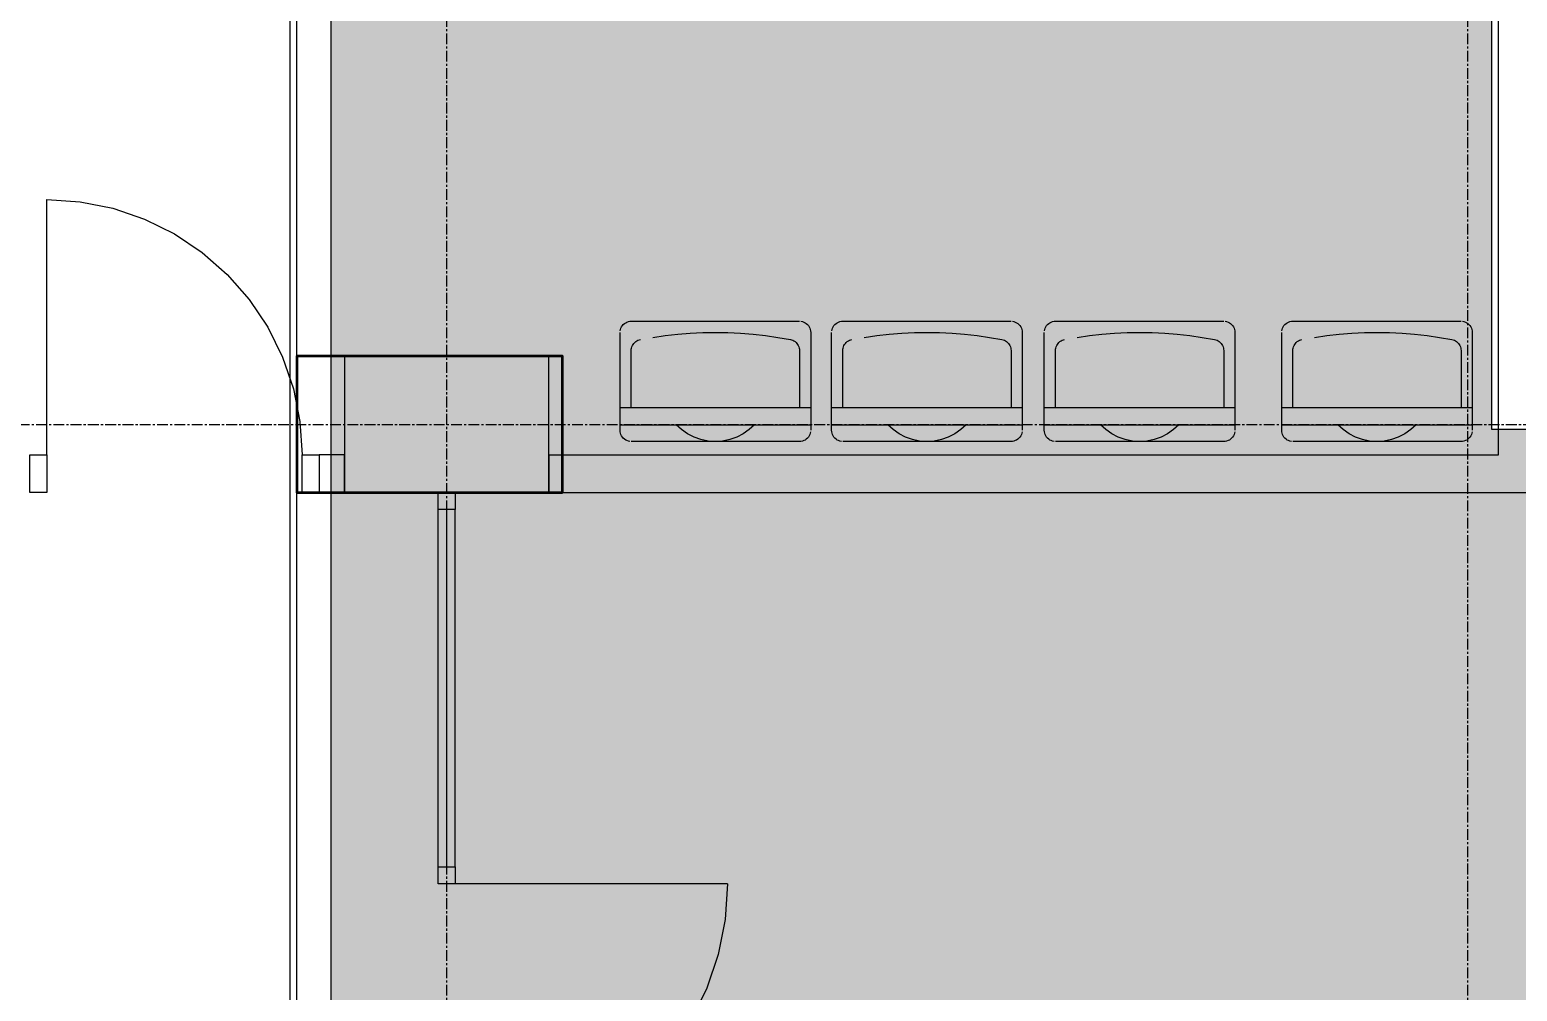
# Model space of a CAD drawing. Header units: millimetres. Extents: x -49883 to 118742, y -18440 to 67826.
# Drawn here: x 32242 to 36612, y 39611 to 42435 of the extents above; entities that cross this region are included whole.
import ezdxf

# ---------------------------------------------------------------- set-up
doc = ezdxf.new("R2010")
doc.units = ezdxf.units.MM
doc.linetypes.add('PCENTRE', pattern=[50.8, 31.75, -6.35, 6.35, -6.35])
doc.linetypes.add('PCENTRE2', pattern=[28.575, 19.05, -3.175, 3.175, -3.175])
for name, color, linetype in [('Boundaries_and_building_grids', 140, 'PCENTRE2'), ('Fourth Floor - Hatch', 1, 'Continuous'), ('Fourth Floor - Roofs', 2, 'Continuous'), ('Fourth Floor - Structural Members', 5, 'Continuous'), ('Third Floor - Doors Windows and Openings', 1, 'Continuous'), ('Third Floor - Multi-View Blocks', 7, 'Continuous'), ('Third Floor - Structural Members', 5, 'Continuous'), ('Third Floor - Walls', 3, 'Continuous')]:
    doc.layers.add(name, color=color, linetype=linetype)

msp = doc.modelspace()

# ---------------------------------------------------------------- hatches: boundary and pattern name
at = {"layer": 'Fourth Floor - Hatch', "linetype": 'Continuous'}
h = msp.add_hatch(dxfattribs=at)
h.set_pattern_fill('ANGLE', color=61, scale=45, style=0)
h.set_pattern_definition([(0, (0, 0), (0, 314.325), [228.6, -85.725]), (90, (0, 0), (-314.325, 2e-14), [228.6, -85.725])])
h.paths.add_polyline_path([(33617.2, 65175.7), (45317.2, 65175.7), (45317.2, 36985.7), (33617.2, 36985.7), (33617.2, 37025.7), (33127.2, 37025.7), (33127.2, 42525.7), (33617.2, 42525.7)])
h.paths.add_polyline_path([(36537.2, 44490.7), (38297.2, 44490.7), (38297.2, 41260.7), (36537.2, 41260.7)])

# ---------------------------------------------------------------- linework, layer by layer
at = {"layer": 'Boundaries_and_building_grids', "color": 140, "linetype": 'PCENTRE', "lineweight": -3}
for p, q in [((33467.2, -6274.3), (33467.2, 67825.7)), ((36467.2, -6274.3), (36467.2, 67825.7)), ((-49882.8, 41275.7), (47817.2, 41275.7))]:
    msp.add_line(p, q, dxfattribs=at)
at = {"layer": 'Fourth Floor - Roofs', "color": 1, "linetype": 'Continuous', "lineweight": -3}
for p, q in [((36537.2, 41260.7, 13800), (36537.2, 44490.7, 13800)), ((33007.2, 36735.7, 13800), (33007.2, 42815.7, 13800)), ((33027.2, 36885.7, 13800), (33027.2, 42675.7, 13800)), ((33127.2, 42575.7, 13800), (33127.2, 36985.7, 13800)), ((38297.2, 41260.7, 13800), (36537.2, 41260.7, 13800))]:
    msp.add_line(p, q, dxfattribs=at)
at = {"layer": 'Fourth Floor - Structural Members', "color": 8, "linetype": 'Continuous', "lineweight": 50, "elevation": 13800}
msp.add_lwpolyline([(33807.2, 41075.7), (33807.2, 41475.7), (33027.2, 41475.7), (33027.2, 41075.7), (33807.2, 41075.7)], dxfattribs=at)
at = {"layer": 'Third Floor - Doors Windows and Openings'}
for p, q in [((32292.2, 41935.7, 10350), (32390.1, 41929.3, 10350)), ((32390.1, 41929.3, 10350), (32486.3, 41910.2, 10350)), ((32486.3, 41910.2, 10350), (32579.2, 41878.6, 10350)), ((32579.2, 41878.6, 10350), (32667.2, 41835.2, 10350)), ((32667.2, 41835.2, 10350), (32748.8, 41780.7, 10350)), ((32748.8, 41780.7, 10350), (32822.5, 41716.1, 10350)), ((32822.5, 41716.1, 10350), (32887.2, 41642.3, 10350)), ((32887.2, 41642.3, 10350), (32941.7, 41560.7, 10350)), ((32941.7, 41560.7, 10350), (32985.1, 41472.7, 10350)), ((32985.1, 41472.7, 10350), (33016.6, 41379.8, 10350)), ((33016.6, 41379.8, 10350), (33035.8, 41283.6, 10350)), ((33035.8, 41283.6, 10350), (33042.2, 41185.7, 10350)), ((34292.2, 39925.7, 10350), (34285.4, 39821.3, 10350)), ((34285.4, 39821.3, 10350), (34264.9, 39718.7, 10350)), ((34264.9, 39718.7, 10350), (34231.3, 39619.6, 10350)), ((34231.3, 39619.6, 10350), (34185, 39525.7, 10350))]:
    msp.add_line(p, q, dxfattribs=at)
at = {"layer": 'Third Floor - Doors Windows and Openings', "linetype": 'Continuous'}
for p, q in [((32292.2, 41185.7, 10350), (32292.2, 41935.7, 10350)), ((33442.2, 39975.7, 10350), (33442.2, 41025.7, 10350)), ((33467.2, 39975.7, 10350), (33467.2, 41025.7, 10350)), ((33492.2, 39975.7, 10350), (33492.2, 41025.7, 10350)), ((34292.2, 39925.7, 10350), (33492.2, 39925.7, 10350))]:
    msp.add_line(p, q, dxfattribs=at)
at = {"layer": 'Third Floor - Doors Windows and Openings', "linetype": 'Continuous', "elevation": 10350}
for points in [[(32242.2, 41075.7), (32242.2, 41185.7), (32292.2, 41185.7), (32292.2, 41075.7), (32242.2, 41075.7)], [(33042.2, 41075.7), (33042.2, 41185.7), (33092.2, 41185.7), (33092.2, 41075.7), (33042.2, 41075.7)], [(33442.2, 41025.7), (33442.2, 41075.7), (33492.2, 41075.7), (33492.2, 41025.7), (33442.2, 41025.7)], [(33442.2, 39925.7), (33442.2, 39975.7), (33492.2, 39975.7), (33492.2, 39925.7), (33442.2, 39925.7)]]:
    msp.add_lwpolyline(points, dxfattribs=at)
at = {"layer": 'Third Floor - Multi-View Blocks'}
for p, q in [((33978.9, 41558.3, 10350), (33980.8, 41562.1, 10350)), ((33980.8, 41562.1, 10350), (33983.2, 41565.7, 10350)), ((33983.2, 41565.7, 10350), (33986, 41569, 10350)), ((33986, 41569, 10350), (33989.3, 41571.8, 10350)), ((33989.3, 41571.8, 10350), (33992.9, 41574.2, 10350)), ((33992.9, 41574.2, 10350), (33996.7, 41576.1, 10350)), ((33996.7, 41576.1, 10350), (34000.8, 41577.5, 10350)), ((34000.8, 41577.5, 10350), (34005, 41578.3, 10350)), ((34005, 41578.3, 10350), (34009.3, 41578.6, 10350)), ((34507.7, 41578.3, 10350), (34512, 41577.5, 10350)), ((34512, 41577.5, 10350), (34516, 41576.1, 10350)), ((34516, 41576.1, 10350), (34519.9, 41574.2, 10350)), ((34519.9, 41574.2, 10350), (34523.5, 41571.8, 10350)), ((34523.5, 41571.8, 10350), (34526.7, 41569, 10350)), ((34526.7, 41569, 10350), (34529.6, 41565.7, 10350)), ((34529.6, 41565.7, 10350), (34532, 41562.1, 10350)), ((34532, 41562.1, 10350), (34533.9, 41558.3, 10350)), ((34600.5, 41558.3, 10350), (34602.4, 41562.1, 10350)), ((34602.4, 41562.1, 10350), (34604.8, 41565.7, 10350)), ((34604.8, 41565.7, 10350), (34607.6, 41569, 10350)), ((34607.6, 41569, 10350), (34610.9, 41571.8, 10350)), ((34610.9, 41571.8, 10350), (34614.4, 41574.2, 10350)), ((34614.4, 41574.2, 10350), (34618.3, 41576.1, 10350)), ((34618.3, 41576.1, 10350), (34622.4, 41577.5, 10350)), ((34622.4, 41577.5, 10350), (34626.6, 41578.3, 10350)), ((34626.6, 41578.3, 10350), (34630.9, 41578.6, 10350)), ((35129.3, 41578.3, 10350), (35133.6, 41577.5, 10350)), ((35133.6, 41577.5, 10350), (35137.6, 41576.1, 10350)), ((35137.6, 41576.1, 10350), (35141.5, 41574.2, 10350)), ((35141.5, 41574.2, 10350), (35145.1, 41571.8, 10350)), ((35145.1, 41571.8, 10350), (35148.3, 41569, 10350)), ((35148.3, 41569, 10350), (35151.2, 41565.7, 10350)), ((35151.2, 41565.7, 10350), (35153.6, 41562.1, 10350)), ((35153.6, 41562.1, 10350), (35155.5, 41558.3, 10350)), ((35225.4, 41558.3, 10350), (35227.3, 41562.1, 10350)), ((35227.3, 41562.1, 10350), (35229.7, 41565.7, 10350)), ((35229.7, 41565.7, 10350), (35232.5, 41569, 10350)), ((35232.5, 41569, 10350), (35235.7, 41571.8, 10350)), ((35235.7, 41571.8, 10350), (35239.3, 41574.2, 10350)), ((35239.3, 41574.2, 10350), (35243.2, 41576.1, 10350)), ((35243.2, 41576.1, 10350), (35247.3, 41577.5, 10350)), ((35247.3, 41577.5, 10350), (35251.5, 41578.3, 10350)), ((35251.5, 41578.3, 10350), (35255.8, 41578.6, 10350)), ((35754.2, 41578.3, 10350), (35758.4, 41577.5, 10350)), ((35758.4, 41577.5, 10350), (35762.5, 41576.1, 10350)), ((35762.5, 41576.1, 10350), (35766.4, 41574.2, 10350)), ((35766.4, 41574.2, 10350), (35770, 41571.8, 10350)), ((35770, 41571.8, 10350), (35773.2, 41569, 10350)), ((35773.2, 41569, 10350), (35776, 41565.7, 10350)), ((35776, 41565.7, 10350), (35778.4, 41562.1, 10350)), ((35778.4, 41562.1, 10350), (35780.3, 41558.3, 10350)), ((35922.6, 41558.3, 10350), (35924.5, 41562.1, 10350)), ((35924.5, 41562.1, 10350), (35926.9, 41565.7, 10350)), ((35926.9, 41565.7, 10350), (35929.7, 41569, 10350)), ((35929.7, 41569, 10350), (35933, 41571.8, 10350)), ((35933, 41571.8, 10350), (35936.5, 41574.2, 10350)), ((35936.5, 41574.2, 10350), (35940.4, 41576.1, 10350)), ((35940.4, 41576.1, 10350), (35944.5, 41577.5, 10350)), ((35944.5, 41577.5, 10350), (35948.7, 41578.3, 10350)), ((35948.7, 41578.3, 10350), (35953, 41578.6, 10350)), ((36451.4, 41578.3, 10350), (36455.7, 41577.5, 10350)), ((36455.7, 41577.5, 10350), (36459.7, 41576.1, 10350)), ((36459.7, 41576.1, 10350), (36463.6, 41574.2, 10350)), ((36463.6, 41574.2, 10350), (36467.2, 41571.8, 10350)), ((36467.2, 41571.8, 10350), (36470.4, 41569, 10350)), ((36470.4, 41569, 10350), (36473.3, 41565.7, 10350)), ((36473.3, 41565.7, 10350), (36475.7, 41562.1, 10350)), ((36475.7, 41562.1, 10350), (36477.6, 41558.3, 10350)), ((33976.7, 41550, 10350), (33977.5, 41554.2, 10350)), ((33977.5, 41554.2, 10350), (33978.9, 41558.3, 10350)), ((34016.9, 41513.4, 10350), (34019.5, 41516.2, 10350)), ((34019.5, 41516.2, 10350), (34022.3, 41518.6, 10350)), ((34022.3, 41518.6, 10350), (34025.5, 41520.8, 10350)), ((34025.5, 41520.8, 10350), (34028.8, 41522.5, 10350)), ((34028.8, 41522.5, 10350), (34032.4, 41523.8, 10350)), ((34032.4, 41523.8, 10350), (34036.1, 41524.8, 10350)), ((34072.4, 41531.1, 10350), (34109, 41536.4, 10350)), ((34109, 41536.4, 10350), (34145.7, 41540.4, 10350)), ((34145.7, 41540.4, 10350), (34182.6, 41543.3, 10350)), ((34182.6, 41543.3, 10350), (34219.4, 41545.1, 10350)), ((34219.4, 41545.1, 10350), (34256.4, 41545.7, 10350)), ((34256.4, 41545.7, 10350), (34293.3, 41545.1, 10350)), ((34293.3, 41545.1, 10350), (34330.2, 41543.3, 10350)), ((34330.2, 41543.3, 10350), (34367, 41540.4, 10350)), ((34367, 41540.4, 10350), (34403.7, 41536.4, 10350)), ((34403.7, 41536.4, 10350), (34440.3, 41531.1, 10350)), ((34440.3, 41531.1, 10350), (34476.7, 41524.8, 10350)), ((34476.7, 41524.8, 10350), (34480.4, 41523.8, 10350)), ((34480.4, 41523.8, 10350), (34483.9, 41522.5, 10350)), ((34483.9, 41522.5, 10350), (34487.3, 41520.8, 10350)), ((34487.3, 41520.8, 10350), (34490.4, 41518.6, 10350)), ((34490.4, 41518.6, 10350), (34493.3, 41516.2, 10350)), ((34493.3, 41516.2, 10350), (34495.9, 41513.4, 10350)), ((34533.9, 41558.3, 10350), (34535.3, 41554.2, 10350)), ((34535.3, 41554.2, 10350), (34536.1, 41550, 10350)), ((34536.1, 41550, 10350), (34536.4, 41545.7, 10350)), ((34598.2, 41550, 10350), (34599.1, 41554.2, 10350)), ((34599.1, 41554.2, 10350), (34600.5, 41558.3, 10350)), ((34638.5, 41513.4, 10350), (34641, 41516.2, 10350)), ((34641, 41516.2, 10350), (34643.9, 41518.6, 10350)), ((34643.9, 41518.6, 10350), (34647.1, 41520.8, 10350)), ((34647.1, 41520.8, 10350), (34650.4, 41522.5, 10350)), ((34650.4, 41522.5, 10350), (34654, 41523.8, 10350)), ((34654, 41523.8, 10350), (34657.7, 41524.8, 10350)), ((34694, 41531.1, 10350), (34730.6, 41536.4, 10350)), ((34730.6, 41536.4, 10350), (34767.3, 41540.4, 10350)), ((34767.3, 41540.4, 10350), (34804.1, 41543.3, 10350)), ((34804.1, 41543.3, 10350), (34841, 41545.1, 10350)), ((34841, 41545.1, 10350), (34878, 41545.7, 10350)), ((34878, 41545.7, 10350), (34914.9, 41545.1, 10350)), ((34914.9, 41545.1, 10350), (34951.8, 41543.3, 10350)), ((34951.8, 41543.3, 10350), (34988.6, 41540.4, 10350)), ((34988.6, 41540.4, 10350), (35025.3, 41536.4, 10350)), ((35025.3, 41536.4, 10350), (35061.9, 41531.1, 10350)), ((35061.9, 41531.1, 10350), (35098.3, 41524.8, 10350)), ((35098.3, 41524.8, 10350), (35102, 41523.8, 10350)), ((35102, 41523.8, 10350), (35105.5, 41522.5, 10350)), ((35105.5, 41522.5, 10350), (35108.9, 41520.8, 10350)), ((35108.9, 41520.8, 10350), (35112, 41518.6, 10350)), ((35112, 41518.6, 10350), (35114.9, 41516.2, 10350)), ((35114.9, 41516.2, 10350), (35117.5, 41513.4, 10350)), ((35155.5, 41558.3, 10350), (35156.8, 41554.2, 10350)), ((35156.8, 41554.2, 10350), (35157.7, 41550, 10350)), ((35157.7, 41550, 10350), (35158, 41545.7, 10350)), ((35223.1, 41550, 10350), (35224, 41554.2, 10350)), ((35224, 41554.2, 10350), (35225.4, 41558.3, 10350)), ((35263.3, 41513.4, 10350), (35265.9, 41516.2, 10350)), ((35265.9, 41516.2, 10350), (35268.8, 41518.6, 10350)), ((35268.8, 41518.6, 10350), (35271.9, 41520.8, 10350)), ((35271.9, 41520.8, 10350), (35275.3, 41522.5, 10350)), ((35275.3, 41522.5, 10350), (35278.9, 41523.8, 10350)), ((35278.9, 41523.8, 10350), (35282.5, 41524.8, 10350)), ((35318.9, 41531.1, 10350), (35355.5, 41536.4, 10350)), ((35355.5, 41536.4, 10350), (35392.2, 41540.4, 10350)), ((35392.2, 41540.4, 10350), (35429, 41543.3, 10350)), ((35429, 41543.3, 10350), (35465.9, 41545.1, 10350)), ((35465.9, 41545.1, 10350), (35502.8, 41545.7, 10350)), ((35502.8, 41545.7, 10350), (35539.8, 41545.1, 10350)), ((35539.8, 41545.1, 10350), (35576.7, 41543.3, 10350)), ((35576.7, 41543.3, 10350), (35613.5, 41540.4, 10350)), ((35613.5, 41540.4, 10350), (35650.2, 41536.4, 10350)), ((35650.2, 41536.4, 10350), (35686.8, 41531.1, 10350)), ((35686.8, 41531.1, 10350), (35723.2, 41524.8, 10350)), ((35723.2, 41524.8, 10350), (35726.8, 41523.8, 10350)), ((35726.8, 41523.8, 10350), (35730.4, 41522.5, 10350)), ((35730.4, 41522.5, 10350), (35733.7, 41520.8, 10350)), ((35733.7, 41520.8, 10350), (35736.9, 41518.6, 10350)), ((35736.9, 41518.6, 10350), (35739.8, 41516.2, 10350)), ((35739.8, 41516.2, 10350), (35742.3, 41513.4, 10350)), ((35780.3, 41558.3, 10350), (35781.7, 41554.2, 10350)), ((35781.7, 41554.2, 10350), (35782.6, 41550, 10350)), ((35782.6, 41550, 10350), (35782.8, 41545.7, 10350)), ((35920.4, 41550, 10350), (35921.2, 41554.2, 10350)), ((35921.2, 41554.2, 10350), (35922.6, 41558.3, 10350)), ((35960.6, 41513.4, 10350), (35963.1, 41516.2, 10350)), ((35963.1, 41516.2, 10350), (35966, 41518.6, 10350)), ((35966, 41518.6, 10350), (35969.2, 41520.8, 10350)), ((35969.2, 41520.8, 10350), (35972.5, 41522.5, 10350)), ((35972.5, 41522.5, 10350), (35976.1, 41523.8, 10350)), ((35976.1, 41523.8, 10350), (35979.8, 41524.8, 10350)), ((36016.1, 41531.1, 10350), (36052.7, 41536.4, 10350)), ((36052.7, 41536.4, 10350), (36089.4, 41540.4, 10350)), ((36089.4, 41540.4, 10350), (36126.2, 41543.3, 10350)), ((36126.2, 41543.3, 10350), (36163.1, 41545.1, 10350)), ((36163.1, 41545.1, 10350), (36200.1, 41545.7, 10350)), ((36200.1, 41545.7, 10350), (36237, 41545.1, 10350)), ((36237, 41545.1, 10350), (36273.9, 41543.3, 10350)), ((36273.9, 41543.3, 10350), (36310.7, 41540.4, 10350)), ((36310.7, 41540.4, 10350), (36347.4, 41536.4, 10350)), ((36347.4, 41536.4, 10350), (36384, 41531.1, 10350)), ((36384, 41531.1, 10350), (36420.4, 41524.8, 10350)), ((36420.4, 41524.8, 10350), (36424.1, 41523.8, 10350)), ((36424.1, 41523.8, 10350), (36427.6, 41522.5, 10350)), ((36427.6, 41522.5, 10350), (36431, 41520.8, 10350)), ((36431, 41520.8, 10350), (36434.1, 41518.6, 10350)), ((36434.1, 41518.6, 10350), (36437, 41516.2, 10350)), ((36437, 41516.2, 10350), (36439.6, 41513.4, 10350)), ((36477.6, 41558.3, 10350), (36479, 41554.2, 10350)), ((36479, 41554.2, 10350), (36479.8, 41550, 10350)), ((36479.8, 41550, 10350), (36480.1, 41545.7, 10350)), ((34009.3, 41492.4, 10350), (34009.5, 41496.2, 10350)), ((34009.5, 41496.2, 10350), (34010.2, 41499.9, 10350)), ((34010.2, 41499.9, 10350), (34011.3, 41503.6, 10350)), ((34011.3, 41503.6, 10350), (34012.8, 41507, 10350)), ((34012.8, 41507, 10350), (34014.6, 41510.3, 10350)), ((34014.6, 41510.3, 10350), (34016.9, 41513.4, 10350)), ((34495.9, 41513.4, 10350), (34498.1, 41510.3, 10350)), ((34498.1, 41510.3, 10350), (34500, 41507, 10350)), ((34500, 41507, 10350), (34501.5, 41503.6, 10350)), ((34501.5, 41503.6, 10350), (34502.6, 41499.9, 10350)), ((34502.6, 41499.9, 10350), (34503.2, 41496.2, 10350)), ((34503.2, 41496.2, 10350), (34503.4, 41492.4, 10350)), ((34630.9, 41492.4, 10350), (34631.1, 41496.2, 10350)), ((34631.1, 41496.2, 10350), (34631.8, 41499.9, 10350)), ((34631.8, 41499.9, 10350), (34632.9, 41503.6, 10350)), ((34632.9, 41503.6, 10350), (34634.3, 41507, 10350)), ((34634.3, 41507, 10350), (34636.2, 41510.3, 10350)), ((34636.2, 41510.3, 10350), (34638.5, 41513.4, 10350)), ((35117.5, 41513.4, 10350), (35119.7, 41510.3, 10350)), ((35119.7, 41510.3, 10350), (35121.6, 41507, 10350)), ((35121.6, 41507, 10350), (35123.1, 41503.6, 10350)), ((35123.1, 41503.6, 10350), (35124.2, 41499.9, 10350)), ((35124.2, 41499.9, 10350), (35124.8, 41496.2, 10350)), ((35124.8, 41496.2, 10350), (35125, 41492.4, 10350)), ((35255.8, 41492.4, 10350), (35256, 41496.2, 10350)), ((35256, 41496.2, 10350), (35256.7, 41499.9, 10350)), ((35256.7, 41499.9, 10350), (35257.7, 41503.6, 10350)), ((35257.7, 41503.6, 10350), (35259.2, 41507, 10350)), ((35259.2, 41507, 10350), (35261.1, 41510.3, 10350)), ((35261.1, 41510.3, 10350), (35263.3, 41513.4, 10350)), ((35742.3, 41513.4, 10350), (35744.6, 41510.3, 10350)), ((35744.6, 41510.3, 10350), (35746.5, 41507, 10350)), ((35746.5, 41507, 10350), (35748, 41503.6, 10350)), ((35748, 41503.6, 10350), (35749, 41499.9, 10350)), ((35749, 41499.9, 10350), (35749.7, 41496.2, 10350)), ((35749.7, 41496.2, 10350), (35749.9, 41492.4, 10350)), ((35953, 41492.4, 10350), (35953.2, 41496.2, 10350)), ((35953.2, 41496.2, 10350), (35953.9, 41499.9, 10350)), ((35953.9, 41499.9, 10350), (35955, 41503.6, 10350)), ((35955, 41503.6, 10350), (35956.4, 41507, 10350)), ((35956.4, 41507, 10350), (35958.3, 41510.3, 10350)), ((35958.3, 41510.3, 10350), (35960.6, 41513.4, 10350)), ((36439.6, 41513.4, 10350), (36441.8, 41510.3, 10350)), ((36441.8, 41510.3, 10350), (36443.7, 41507, 10350)), ((36443.7, 41507, 10350), (36445.2, 41503.6, 10350)), ((36445.2, 41503.6, 10350), (36446.3, 41499.9, 10350)), ((36446.3, 41499.9, 10350), (36446.9, 41496.2, 10350)), ((36446.9, 41496.2, 10350), (36447.1, 41492.4, 10350)), ((33976.7, 41253.9, 10350), (33976.4, 41258.2, 10350)), ((33977.5, 41249.7, 10350), (33976.7, 41253.9, 10350)), ((34156.9, 41260.2, 10350), (34141.1, 41274.7, 10350)), ((34174.5, 41247.9, 10350), (34156.9, 41260.2, 10350)), ((34355.9, 41260.2, 10350), (34338.2, 41247.9, 10350)), ((34371.7, 41274.7, 10350), (34355.9, 41260.2, 10350)), ((34536.1, 41253.9, 10350), (34535.3, 41249.7, 10350)), ((34598.2, 41253.9, 10350), (34598, 41258.2, 10350)), ((34599.1, 41249.7, 10350), (34598.2, 41253.9, 10350)), ((34778.5, 41260.2, 10350), (34762.7, 41274.7, 10350)), ((34796.1, 41247.9, 10350), (34778.5, 41260.2, 10350)), ((34977.4, 41260.2, 10350), (34959.8, 41247.9, 10350)), ((34993.3, 41274.7, 10350), (34977.4, 41260.2, 10350)), ((35157.7, 41253.9, 10350), (35156.8, 41249.7, 10350)), ((35223.1, 41253.9, 10350), (35222.8, 41258.2, 10350)), ((35224, 41249.7, 10350), (35223.1, 41253.9, 10350)), ((35403.4, 41260.2, 10350), (35387.5, 41274.7, 10350)), ((35421, 41247.9, 10350), (35403.4, 41260.2, 10350)), ((35602.3, 41260.2, 10350), (35584.7, 41247.9, 10350)), ((35618.1, 41274.7, 10350), (35602.3, 41260.2, 10350)), ((35782.6, 41253.9, 10350), (35781.7, 41249.7, 10350)), ((35920.4, 41253.9, 10350), (35920.1, 41258.2, 10350)), ((35921.2, 41249.7, 10350), (35920.4, 41253.9, 10350)), ((36100.6, 41260.2, 10350), (36084.8, 41274.7, 10350)), ((36118.2, 41247.9, 10350), (36100.6, 41260.2, 10350)), ((36299.5, 41260.2, 10350), (36281.9, 41247.9, 10350)), ((36315.4, 41274.7, 10350), (36299.5, 41260.2, 10350)), ((36479.8, 41253.9, 10350), (36479, 41249.7, 10350)), ((33978.9, 41245.6, 10350), (33977.5, 41249.7, 10350)), ((33980.8, 41241.7, 10350), (33978.9, 41245.6, 10350)), ((33983.2, 41238.2, 10350), (33980.8, 41241.7, 10350)), ((33986, 41234.9, 10350), (33983.2, 41238.2, 10350)), ((33989.3, 41232.1, 10350), (33986, 41234.9, 10350)), ((33992.9, 41229.7, 10350), (33989.3, 41232.1, 10350)), ((33996.7, 41227.8, 10350), (33992.9, 41229.7, 10350)), ((34000.8, 41226.4, 10350), (33996.7, 41227.8, 10350)), ((34005, 41225.6, 10350), (34000.8, 41226.4, 10350)), ((34193.7, 41238.2, 10350), (34174.5, 41247.9, 10350)), ((34213.9, 41231, 10350), (34193.7, 41238.2, 10350)), ((34235, 41226.7, 10350), (34213.9, 41231, 10350)), ((34256.4, 41225.3, 10350), (34235, 41226.7, 10350)), ((34277.8, 41226.7, 10350), (34256.4, 41225.3, 10350)), ((34298.8, 41231, 10350), (34277.8, 41226.7, 10350)), ((34319.1, 41238.2, 10350), (34298.8, 41231, 10350)), ((34338.2, 41247.9, 10350), (34319.1, 41238.2, 10350)), ((34507.7, 41225.6, 10350), (34503.4, 41225.3, 10350)), ((34512, 41226.4, 10350), (34507.7, 41225.6, 10350)), ((34516, 41227.8, 10350), (34512, 41226.4, 10350)), ((34519.9, 41229.7, 10350), (34516, 41227.8, 10350)), ((34523.5, 41232.1, 10350), (34519.9, 41229.7, 10350)), ((34526.7, 41234.9, 10350), (34523.5, 41232.1, 10350)), ((34529.6, 41238.2, 10350), (34526.7, 41234.9, 10350)), ((34532, 41241.7, 10350), (34529.6, 41238.2, 10350)), ((34533.9, 41245.6, 10350), (34532, 41241.7, 10350)), ((34535.3, 41249.7, 10350), (34533.9, 41245.6, 10350)), ((34600.5, 41245.6, 10350), (34599.1, 41249.7, 10350)), ((34602.4, 41241.7, 10350), (34600.5, 41245.6, 10350)), ((34604.8, 41238.2, 10350), (34602.4, 41241.7, 10350)), ((34607.6, 41234.9, 10350), (34604.8, 41238.2, 10350)), ((34610.9, 41232.1, 10350), (34607.6, 41234.9, 10350)), ((34614.4, 41229.7, 10350), (34610.9, 41232.1, 10350)), ((34618.3, 41227.8, 10350), (34614.4, 41229.7, 10350)), ((34622.4, 41226.4, 10350), (34618.3, 41227.8, 10350)), ((34626.6, 41225.6, 10350), (34622.4, 41226.4, 10350)), ((34815.2, 41238.2, 10350), (34796.1, 41247.9, 10350)), ((34835.5, 41231, 10350), (34815.2, 41238.2, 10350)), ((34856.5, 41226.7, 10350), (34835.5, 41231, 10350)), ((34878, 41225.3, 10350), (34856.5, 41226.7, 10350)), ((34899.4, 41226.7, 10350), (34878, 41225.3, 10350)), ((34920.4, 41231, 10350), (34899.4, 41226.7, 10350)), ((34940.7, 41238.2, 10350), (34920.4, 41231, 10350)), ((34959.8, 41247.9, 10350), (34940.7, 41238.2, 10350)), ((35129.3, 41225.6, 10350), (35125, 41225.3, 10350)), ((35133.6, 41226.4, 10350), (35129.3, 41225.6, 10350)), ((35137.6, 41227.8, 10350), (35133.6, 41226.4, 10350)), ((35141.5, 41229.7, 10350), (35137.6, 41227.8, 10350)), ((35145.1, 41232.1, 10350), (35141.5, 41229.7, 10350)), ((35148.3, 41234.9, 10350), (35145.1, 41232.1, 10350)), ((35151.2, 41238.2, 10350), (35148.3, 41234.9, 10350)), ((35153.6, 41241.7, 10350), (35151.2, 41238.2, 10350)), ((35155.5, 41245.6, 10350), (35153.6, 41241.7, 10350)), ((35156.8, 41249.7, 10350), (35155.5, 41245.6, 10350)), ((35225.4, 41245.6, 10350), (35224, 41249.7, 10350)), ((35227.3, 41241.7, 10350), (35225.4, 41245.6, 10350)), ((35229.7, 41238.2, 10350), (35227.3, 41241.7, 10350)), ((35232.5, 41234.9, 10350), (35229.7, 41238.2, 10350)), ((35235.7, 41232.1, 10350), (35232.5, 41234.9, 10350)), ((35239.3, 41229.7, 10350), (35235.7, 41232.1, 10350)), ((35243.2, 41227.8, 10350), (35239.3, 41229.7, 10350)), ((35247.3, 41226.4, 10350), (35243.2, 41227.8, 10350)), ((35251.5, 41225.6, 10350), (35247.3, 41226.4, 10350)), ((35440.1, 41238.2, 10350), (35421, 41247.9, 10350)), ((35460.4, 41231, 10350), (35440.1, 41238.2, 10350)), ((35481.4, 41226.7, 10350), (35460.4, 41231, 10350)), ((35502.8, 41225.3, 10350), (35481.4, 41226.7, 10350)), ((35524.3, 41226.7, 10350), (35502.8, 41225.3, 10350)), ((35545.3, 41231, 10350), (35524.3, 41226.7, 10350)), ((35565.6, 41238.2, 10350), (35545.3, 41231, 10350)), ((35584.7, 41247.9, 10350), (35565.6, 41238.2, 10350)), ((35754.2, 41225.6, 10350), (35749.9, 41225.3, 10350)), ((35758.4, 41226.4, 10350), (35754.2, 41225.6, 10350)), ((35762.5, 41227.8, 10350), (35758.4, 41226.4, 10350)), ((35766.4, 41229.7, 10350), (35762.5, 41227.8, 10350)), ((35770, 41232.1, 10350), (35766.4, 41229.7, 10350)), ((35773.2, 41234.9, 10350), (35770, 41232.1, 10350)), ((35776, 41238.2, 10350), (35773.2, 41234.9, 10350)), ((35778.4, 41241.7, 10350), (35776, 41238.2, 10350)), ((35780.3, 41245.6, 10350), (35778.4, 41241.7, 10350)), ((35781.7, 41249.7, 10350), (35780.3, 41245.6, 10350)), ((35922.6, 41245.6, 10350), (35921.2, 41249.7, 10350)), ((35924.5, 41241.7, 10350), (35922.6, 41245.6, 10350)), ((35926.9, 41238.2, 10350), (35924.5, 41241.7, 10350)), ((35929.7, 41234.9, 10350), (35926.9, 41238.2, 10350)), ((35933, 41232.1, 10350), (35929.7, 41234.9, 10350)), ((35936.5, 41229.7, 10350), (35933, 41232.1, 10350)), ((35940.4, 41227.8, 10350), (35936.5, 41229.7, 10350)), ((35944.5, 41226.4, 10350), (35940.4, 41227.8, 10350)), ((35948.7, 41225.6, 10350), (35944.5, 41226.4, 10350)), ((36137.4, 41238.2, 10350), (36118.2, 41247.9, 10350)), ((36157.6, 41231, 10350), (36137.4, 41238.2, 10350)), ((36178.6, 41226.7, 10350), (36157.6, 41231, 10350)), ((36200.1, 41225.3, 10350), (36178.6, 41226.7, 10350)), ((36221.5, 41226.7, 10350), (36200.1, 41225.3, 10350)), ((36242.5, 41231, 10350), (36221.5, 41226.7, 10350)), ((36262.8, 41238.2, 10350), (36242.5, 41231, 10350)), ((36281.9, 41247.9, 10350), (36262.8, 41238.2, 10350)), ((36451.4, 41225.6, 10350), (36447.1, 41225.3, 10350)), ((36455.7, 41226.4, 10350), (36451.4, 41225.6, 10350)), ((36459.7, 41227.8, 10350), (36455.7, 41226.4, 10350)), ((36463.6, 41229.7, 10350), (36459.7, 41227.8, 10350)), ((36467.2, 41232.1, 10350), (36463.6, 41229.7, 10350)), ((36470.4, 41234.9, 10350), (36467.2, 41232.1, 10350)), ((36473.3, 41238.2, 10350), (36470.4, 41234.9, 10350)), ((36475.7, 41241.7, 10350), (36473.3, 41238.2, 10350)), ((36477.6, 41245.6, 10350), (36475.7, 41241.7, 10350)), ((36479, 41249.7, 10350), (36477.6, 41245.6, 10350))]:
    msp.add_line(p, q, dxfattribs=at)
at = {"layer": 'Third Floor - Multi-View Blocks', "linetype": 'Continuous'}
for p, q in [((34009.3, 41578.6, 10350), (34503.4, 41578.6, 10350)), ((34630.9, 41578.6, 10350), (35125, 41578.6, 10350)), ((35255.8, 41578.6, 10350), (35749.9, 41578.6, 10350)), ((35953, 41578.6, 10350), (36447.1, 41578.6, 10350)), ((33976.4, 41258.2, 10350), (33976.4, 41545.7, 10350)), ((34536.4, 41545.7, 10350), (34536.4, 41258.2, 10350)), ((34598, 41258.2, 10350), (34598, 41545.7, 10350)), ((35158, 41545.7, 10350), (35158, 41258.2, 10350)), ((35222.8, 41258.2, 10350), (35222.8, 41545.7, 10350)), ((35782.8, 41545.7, 10350), (35782.8, 41258.2, 10350)), ((35920.1, 41258.2, 10350), (35920.1, 41545.7, 10350)), ((36480.1, 41545.7, 10350), (36480.1, 41258.2, 10350)), ((34009.3, 41324.1, 10350), (34009.3, 41492.4, 10350)), ((34503.4, 41492.4, 10350), (34503.4, 41324.1, 10350)), ((34630.9, 41324.1, 10350), (34630.9, 41492.4, 10350)), ((35125, 41492.4, 10350), (35125, 41324.1, 10350)), ((35255.8, 41324.1, 10350), (35255.8, 41492.4, 10350)), ((35749.9, 41492.4, 10350), (35749.9, 41324.1, 10350)), ((35953, 41324.1, 10350), (35953, 41492.4, 10350)), ((36447.1, 41492.4, 10350), (36447.1, 41324.1, 10350)), ((34536.4, 41324.1, 10350), (33976.4, 41324.1, 10350)), ((35158, 41324.1, 10350), (34598, 41324.1, 10350)), ((35782.8, 41324.1, 10350), (35222.8, 41324.1, 10350)), ((36480.1, 41324.1, 10350), (35920.1, 41324.1, 10350)), ((33976.4, 41274.7, 10350), (34536.4, 41274.7, 10350)), ((34598, 41274.7, 10350), (35158, 41274.7, 10350)), ((35222.8, 41274.7, 10350), (35782.8, 41274.7, 10350)), ((35920.1, 41274.7, 10350), (36480.1, 41274.7, 10350)), ((34503.4, 41225.3, 10350), (34009.3, 41225.3, 10350)), ((35125, 41225.3, 10350), (34630.9, 41225.3, 10350)), ((35749.9, 41225.3, 10350), (35255.8, 41225.3, 10350)), ((36447.1, 41225.3, 10350), (35953, 41225.3, 10350))]:
    msp.add_line(p, q, dxfattribs=at)
at = {"layer": 'Third Floor - Structural Members', "color": 5, "linetype": 'Continuous', "elevation": 10350}
msp.add_lwpolyline([(33767.2, 41075.7), (33767.2, 41475.7), (33167.2, 41475.7), (33167.2, 41075.7), (33767.2, 41075.7)], dxfattribs=at)
at = {"layer": 'Third Floor - Walls', "color": 3, "linetype": 'Continuous'}
for p, q in [((36557.2, 41185.7, 10350), (36557.2, 45720.7, 10350)), ((33167.2, 41185.7, 10350), (33092.2, 41185.7, 10350)), ((33092.2, 41185.7, 10350), (33092.2, 41075.7, 10350)), ((33167.2, 41075.7, 10350), (33167.2, 41185.7, 10350)), ((33767.2, 41185.7, 10350), (36557.2, 41185.7, 10350)), ((33767.2, 41185.7, 10350), (33767.2, 41075.7, 10350)), ((33167.2, 41075.7, 10350), (33092.2, 41075.7, 10350)), ((33767.2, 41075.7, 10350), (36667.2, 41075.7, 10350))]:
    msp.add_line(p, q, dxfattribs=at)

doc.saveas('drawing.dxf')
